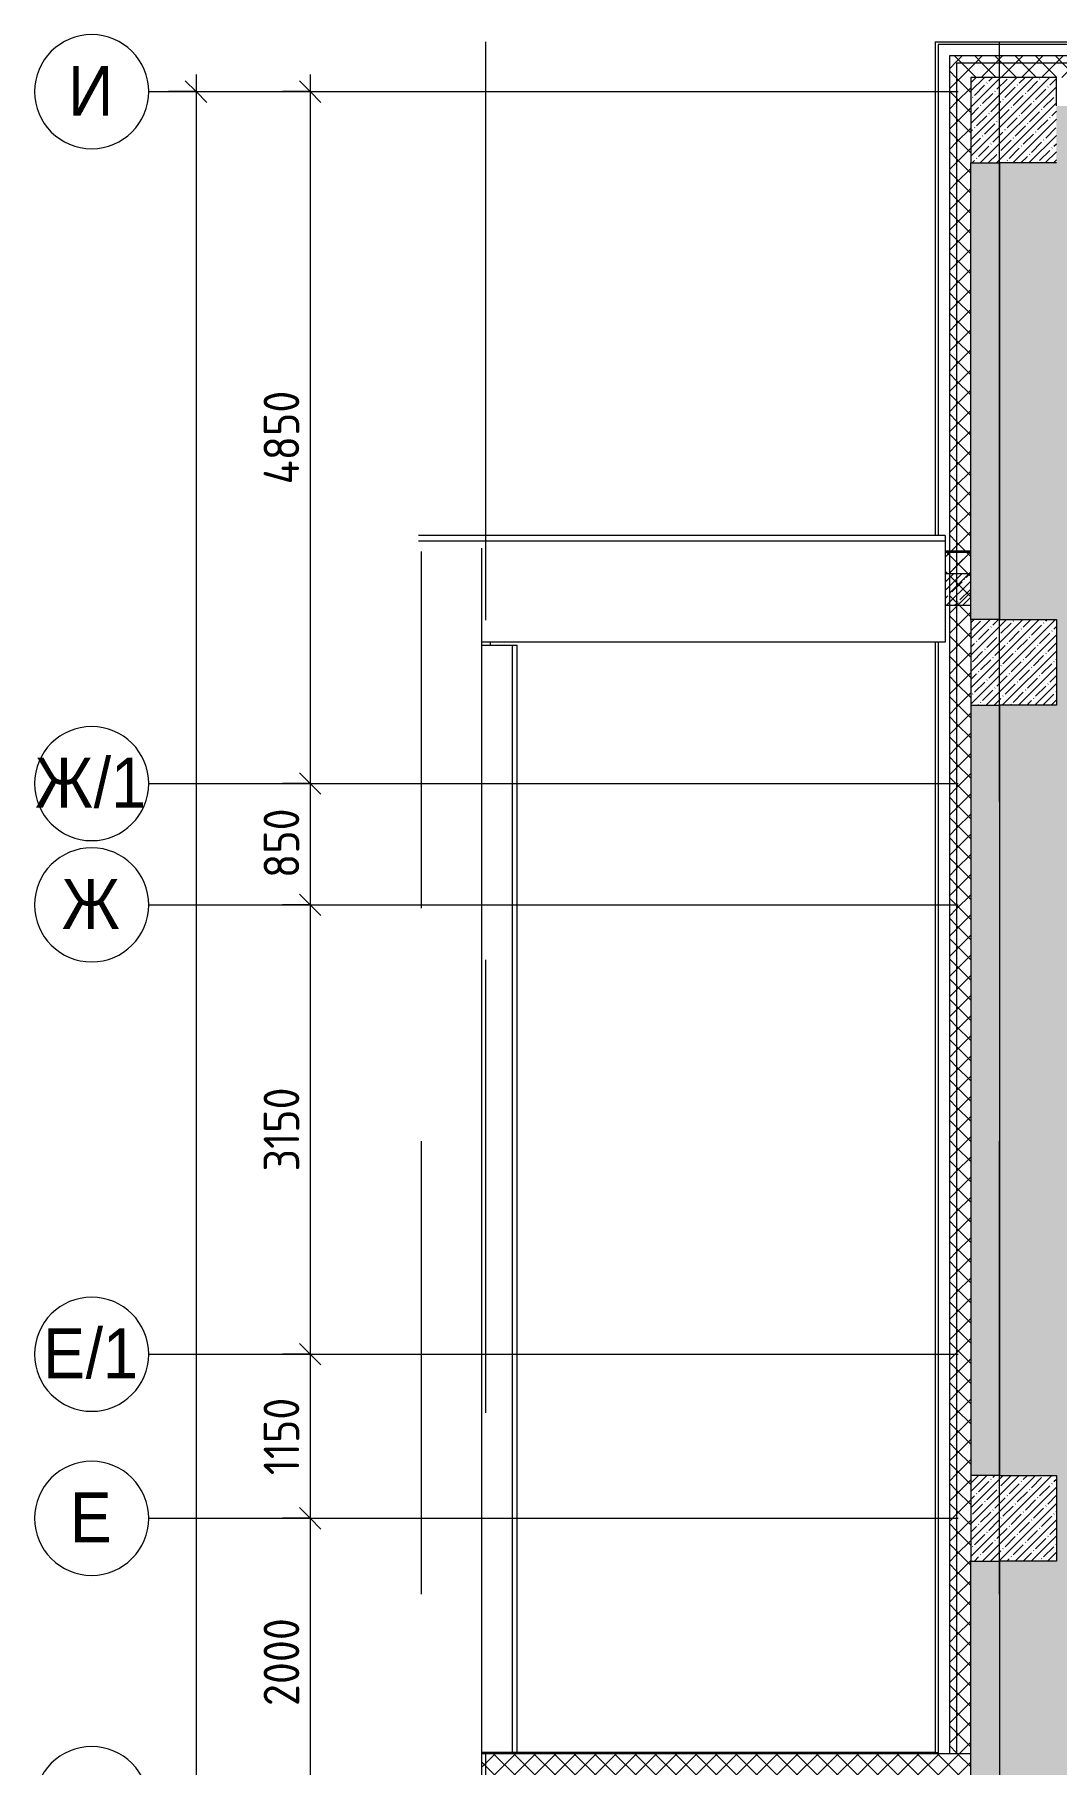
# Model space of a CAD drawing. Header units: millimetres. Extents: x -8624 to 200327, y -8553 to 29000.
# Drawn here: x 131946 to 139110, y 15275 to 27400 of the extents above; entities that cross this region are included whole.
import ezdxf

# ---------------------------------------------------------------- set-up
doc = ezdxf.new("R2010")
doc.units = ezdxf.units.MM
doc.linetypes.add('Осевая', pattern=[15875, 3175, -2381.25, 7937.5, -2381.25])
for name, color, linetype, lineweight in [('A-ANNO-DIMS', 7, 'Continuous', 9), ('A-ANNO-DIMS-100', 7, 'Continuous', 9), ('A-DETL-1', 7, 'Continuous', 9), ('A-DETL-GENF', 7, 'Continuous', 9), ('A-GENM-4', 7, 'Continuous', 9), ('A-WALL-3', 7, 'Continuous', 9), ('A-WALL-4', 7, 'Continuous', 13), ('I-WALL-5', 7, 'Continuous', 9), ('S-COLS-2', 7, 'Continuous', 9), ('Оси', 7, 'Continuous', 9), ('Оси-1', 7, 'Continuous', 20), ('Оси-2', 7, 'Осевая', 9)]:
    doc.layers.add(name, color=color, linetype=linetype, lineweight=lineweight)
doc.layers.add('A-DETL-GENF-5', color=7, linetype='Continuous', lineweight=9, true_color=0x8d9194)
doc.styles.add('Arial_1', font='arial.ttf', dxfattribs={"width": 0.9, "height": 350})
doc.styles.add('ISOCPEUR', font='isocpeur.ttf', dxfattribs={"width": 0.9, "height": 250})
doc.dimstyles.new('ISO-2_5_0_9К_БОЛЬШОЙ', dxfattribs={"dimscale": 304.8, "dimtxt": 248.995294, "dimasz": 0.492126, "dimexe": 0.393701, "dimexo": 0.984252, "dimgap": 0, "dimtad": 1, "dimdec": 0, "dimrnd": 10, "dimzin": 0, "dimdsep": 46, "dimtxsty": 'ISOCPEUR', "dimblk1": 'OBLIQUE', "dimblk2": 'OBLIQUE', "dimsah": 1, "dimcen": 0.09, "dimdle": 0.393701, "dimazin": 0, "dimtfac": 1, "dimtdec": 4, "dimtix": 1, "dimtmove": 0, "dimatfit": 3, "dimfxl": 1, "dimtvp": 1, "dimtolj": 1, "dimtzin": 0, "dimarcsym": 2})
doc.dimstyles.new('ISO-2_5_0_9К_БОЛЬШОЙ_1', dxfattribs={"dimscale": 304.8, "dimtxt": 248.995294, "dimasz": 0.492126, "dimexe": 0.393701, "dimexo": 0.984252, "dimgap": 0, "dimtad": 1, "dimdec": 0, "dimrnd": 10, "dimzin": 0, "dimdsep": 46, "dimtxsty": 'ISOCPEUR', "dimblk1": 'OBLIQUE', "dimblk2": 'OBLIQUE', "dimsah": 1, "dimcen": 0.09, "dimdle": 0.393701, "dimazin": 0, "dimtfac": 1, "dimtdec": 4, "dimtix": 1, "dimtmove": 2, "dimatfit": 3, "dimfxl": 1, "dimtvp": 1, "dimtolj": 1, "dimtzin": 0, "dimarcsym": 2})
pattern_1 = [(45, (96349.85, 0), (-70.71068, 70.71068), []), (135, (96349.85, 0), (-70.71068, -70.71068), [])]
pattern_2 = [(45, (96349.85, 0), (-57.02463, 57.02463), []), (45, (96406.87, 0), (-57.02463, 57.02463), [100.806, -20.161, 3.353, -16.808])]

# ---------------------------------------------------------------- blocks, each defined once
blk = doc.blocks.new('BSC_Колонна _Прямоугольная - 600х600-V187-План зашивки приборов отопления в осях 3 этажа 12-23')
at = {"layer": 'S-COLS-2'}
h = blk.add_hatch(dxfattribs=at)
h.set_pattern_fill('FP_141', color=256, style=0, pattern_type=2)
h.set_pattern_definition([(45, (-42460, -26800), (-57.02463, 57.02463), []), (45, (-42402.975, -26800), (-57.02463, 57.02463), [100.806, -20.161, 3.353, -16.808])])
h.paths.add_polyline_path([(-300, -300), (300, -300), (300, 300), (-300, 300)])
for p, q in [((300, 300), (-300, 300)), ((-300, 300), (-300, -300)), ((300, 100), (300, 300)), ((-300, -300), (-100, -300))]:
    blk.add_line(p, q, dxfattribs=at)
blk = doc.blocks.new('BSC_Колонна _Прямоугольная - 600х600-V190-План зашивки приборов отопления в осях 3 этажа 12-23')
at = {"layer": 'S-COLS-2'}
h = blk.add_hatch(dxfattribs=at)
h.set_pattern_fill('FP_145', color=256, style=0, pattern_type=2)
h.set_pattern_definition([(45, (-42460, -17000), (-57.02463, 57.02463), []), (45, (-42402.975, -17000), (-57.02463, 57.02463), [100.806, -20.161, 3.353, -16.808])])
h.paths.add_polyline_path([(-300, -300), (300, -300), (300, 300), (-300, 300), (-300, 7)])
for p, q in [((-100, 300), (-300, 300)), ((-300, 300), (-300, -300)), ((-300, -300), (-100, -300))]:
    blk.add_line(p, q, dxfattribs=at)
blk = doc.blocks.new('BSC_Колонна _Прямоугольная - 600х600-V191-План зашивки приборов отопления в осях 3 этажа 12-23')
at = {"layer": 'S-COLS-2'}
h = blk.add_hatch(dxfattribs=at)
h.set_pattern_fill('FP_146', color=256, style=0, pattern_type=2)
h.set_pattern_definition([(45, (-42460, -23000), (-57.02463, 57.02463), []), (45, (-42402.975, -23000), (-57.02463, 57.02463), [100.806, -20.161, 3.353, -16.808])])
h.paths.add_polyline_path([(-300, -300), (300, -300), (300, 300), (-300, 300), (-300, -161)])
for p, q in [((-100, 300), (-300, 300)), ((-300, 300), (-300, -300)), ((-300, -300), (-100, -300))]:
    blk.add_line(p, q, dxfattribs=at)
blk = doc.blocks.new('Gfhfgtnyfz rhsirf 1 - Gfhfgtnyfz rhsirf 3-21026214-План зашивки приборов отопления в осях 3 этажа 12-23')
at = {"layer": 'A-GENM-4'}
for p, q in [((38753, 23120), (38966, 23120)), ((38966, 23120), (38998, 23120)), ((38966, 15358), (38966, 23120)), ((38998, 23120), (38999, 23120)), ((38999, 15358), (38999, 23120))]:
    blk.add_line(p, q, dxfattribs=at)
blk = doc.blocks.new('парапет10 - парапет-22960140-План зашивки приборов отопления в осях 3 этажа 12-23')
at = {"layer": 'A-GENM-4'}
for p, q in [((41980, 23888), (38288, 23888)), ((41980, 23888), (41980, 23887)), ((41980, 23887), (41980, 23851)), ((38288, 23851), (41980, 23851)), ((41980, 23851), (41980, 23142)), ((41980, 23142), (38733, 23142))]:
    blk.add_line(p, q, dxfattribs=at)
blk = doc.blocks.new('DET_L_Линия разрыва - М100-30654842-План зашивки приборов отопления в осях 3 этажа 12-23')
at = {"layer": 'A-DETL-GENF'}
blk.add_line((11740, 0), (0, 0), dxfattribs=at)
blk = doc.blocks.new('Ось сетки - D8-29747960-План зашивки приборов отопления в осях 3 этажа 12-23')
at = {"layer": 'Оси-1'}
for start, end in [(360, 180), (180, 360)]:
    blk.add_arc((0, 0), 4, start, end, dxfattribs=at)
blk = doc.blocks.new('DIMBLOCK1-План зашивки приборов отопления в осях 3 этажа 12-23')
at = {"layer": 'A-ANNO-DIMS-100', "lineweight": 20}
for p, q in [((133878, 27000), (133803, 27075)), ((133878, 27000), (133953, 26925)), ((133878, 22150), (133803, 22225)), ((133878, 22150), (133953, 22075))]:
    blk.add_line(p, q, dxfattribs=at)
at = {"layer": 'A-ANNO-DIMS-100'}
for p, q in [((133878, 27120), (133878, 22150)), ((133684, 27000), (133998, 27000)), ((133878, 27000), (133684, 27000)), ((133684, 22150), (133998, 22150)), ((133878, 22150), (133684, 22150))]:
    blk.add_line(p, q, dxfattribs=at)
at = {"layer": 'A-ANNO-DIMS-100', "color": 0, "insert": (133552, 24247), "char_height": 250, "width": 787.21, "attachment_point": 1, "rotation": 90, "line_spacing_factor": 1.149209, "style": 'ISOCPEUR'}
blk.add_mtext('4850', dxfattribs=at)
blk = doc.blocks.new('_Oblique')
at = {"color": 0, "linetype": 'ByBlock', "lineweight": -2}
blk.add_line((-0.5, -0.5), (0.5, 0.5), dxfattribs=at)
blk = doc.blocks.new('DIMBLOCK2-План зашивки приборов отопления в осях 3 этажа 12-23')
at = {"layer": 'A-ANNO-DIMS-100', "lineweight": 20}
for p, q in [((133878, 22150), (133803, 22225)), ((133878, 22150), (133953, 22075)), ((133878, 21300), (133803, 21375)), ((133878, 21300), (133953, 21225))]:
    blk.add_line(p, q, dxfattribs=at)
at = {"layer": 'A-ANNO-DIMS-100'}
for p, q in [((133684, 22150), (133998, 22150)), ((133878, 22150), (133684, 22150)), ((133878, 22150), (133878, 21300)), ((133684, 21300), (133998, 21300)), ((133878, 21300), (133684, 21300))]:
    blk.add_line(p, q, dxfattribs=at)
at = {"layer": 'A-ANNO-DIMS-100', "color": 0, "insert": (133552, 21488), "char_height": 250, "width": 568.86, "attachment_point": 1, "rotation": 90, "line_spacing_factor": 1.149209, "style": 'ISOCPEUR'}
blk.add_mtext('850', dxfattribs=at)
blk = doc.blocks.new('DIMBLOCK3-План зашивки приборов отопления в осях 3 этажа 12-23')
at = {"layer": 'A-ANNO-DIMS-100', "lineweight": 20}
for p, q in [((133878, 21300), (133803, 21375)), ((133878, 21300), (133953, 21225)), ((133878, 18150), (133803, 18225)), ((133878, 18150), (133953, 18075))]:
    blk.add_line(p, q, dxfattribs=at)
at = {"layer": 'A-ANNO-DIMS-100'}
for p, q in [((133684, 21300), (133998, 21300)), ((133878, 21300), (133684, 21300)), ((133878, 21300), (133878, 18150)), ((133684, 18150), (133998, 18150)), ((133878, 18150), (133684, 18150))]:
    blk.add_line(p, q, dxfattribs=at)
at = {"layer": 'A-ANNO-DIMS-100', "color": 0, "insert": (133552, 19431), "char_height": 250, "width": 706.76, "attachment_point": 1, "rotation": 90, "line_spacing_factor": 1.149209, "style": 'ISOCPEUR'}
blk.add_mtext('3150', dxfattribs=at)
blk = doc.blocks.new('DIMBLOCK4-План зашивки приборов отопления в осях 3 этажа 12-23')
at = {"layer": 'A-ANNO-DIMS-100', "lineweight": 20}
for p, q in [((133878, 18150), (133803, 18225)), ((133878, 18150), (133953, 18075)), ((133878, 17000), (133803, 17075)), ((133878, 17000), (133953, 16925))]:
    blk.add_line(p, q, dxfattribs=at)
at = {"layer": 'A-ANNO-DIMS-100'}
for p, q in [((133684, 18150), (133998, 18150)), ((133878, 18150), (133684, 18150)), ((133878, 18150), (133878, 17000)), ((133684, 17000), (133998, 17000)), ((133878, 17000), (133684, 17000))]:
    blk.add_line(p, q, dxfattribs=at)
at = {"layer": 'A-ANNO-DIMS-100', "color": 0, "insert": (133552, 17302), "char_height": 250, "width": 655.05, "attachment_point": 1, "rotation": 90, "line_spacing_factor": 1.149209, "style": 'ISOCPEUR'}
blk.add_mtext('1150', dxfattribs=at)
blk = doc.blocks.new('DIMBLOCK5-План зашивки приборов отопления в осях 3 этажа 12-23')
at = {"layer": 'A-ANNO-DIMS-100'}
for p, q in [((133684, 17000), (133998, 17000)), ((133878, 17000), (133684, 17000)), ((133878, 17000), (133878, 15000)), ((133684, 15000), (133998, 15000)), ((133878, 15000), (133684, 15000))]:
    blk.add_line(p, q, dxfattribs=at)
at = {"layer": 'A-ANNO-DIMS-100', "lineweight": 20}
for p, q in [((133878, 17000), (133803, 17075)), ((133878, 17000), (133953, 16925)), ((133878, 15000), (133803, 15075)), ((133878, 15000), (133953, 14925))]:
    blk.add_line(p, q, dxfattribs=at)
at = {"layer": 'A-ANNO-DIMS-100', "color": 0, "insert": (133552, 15684), "char_height": 250, "width": 758.48, "attachment_point": 1, "rotation": 90, "line_spacing_factor": 1.149209, "style": 'ISOCPEUR'}
blk.add_mtext('2000', dxfattribs=at)
blk = doc.blocks.new('DIMBLOCK13-План зашивки приборов отопления в осях 3 этажа 12-23')
at = {"layer": 'A-ANNO-DIMS-100', "lineweight": 20}
for p, q in [((133078, 27000), (133003, 27075)), ((133078, 27000), (133153, 26925)), ((133078, 0), (133003, 75)), ((133078, 0), (133153, -75))]:
    blk.add_line(p, q, dxfattribs=at)
at = {"layer": 'A-ANNO-DIMS-100'}
for p, q in [((133078, 27120), (133078, -120)), ((132884, 27000), (133198, 27000)), ((133078, 27000), (132884, 27000)), ((132884, 0), (133198, 0)), ((133078, 0), (132884, 0))]:
    blk.add_line(p, q, dxfattribs=at)
at = {"layer": 'A-ANNO-DIMS-100', "color": 0, "insert": (132752, 13795), "char_height": 250, "width": 948.1, "attachment_point": 1, "rotation": 90, "line_spacing_factor": 1.149209, "style": 'ISOCPEUR'}
blk.add_mtext('27000', dxfattribs=at)

msp = doc.modelspace()

# ---------------------------------------------------------------- hatches: boundary and pattern name
at = {"layer": 'A-DETL-GENF-5'}
msp.add_hatch(color=256, dxfattribs=at).paths.add_polyline_path([(138709.8, 11668.6), (140754.8, 24580), (161999.4, 26900), (157109.8, 26900), (157109.8, 26500), (156509.8, 26500), (156509.8, 26900), (151109.8, 26900), (151109.8, 26500), (150509.8, 26500), (150509.8, 26900), (145110.1, 26900), (145110.1, 26500), (144509.8, 26500), (144509.8, 26900), (139109.8, 26900), (139109.8, 26500), (138709.8, 26500), (138709.8, 23300), (139109.8, 23300), (139109.8, 22700), (138709.8, 22700), (138709.8, 17300), (139109.8, 17300), (139109.8, 16700), (138709.8, 16700), (138709.8, 11823.6)])
at = {"layer": 'A-WALL-3'}
h = msp.add_hatch(dxfattribs=at)
h.set_pattern_fill('FP_138', color=256, style=0, pattern_type=2)
h.set_pattern_definition(pattern_1)
h.paths.add_polyline_path([(138359.8, 15350), (138409.8, 15350), (138409.8, 27250), (138359.8, 27250), (138359.8, 15358)])
h = msp.add_hatch(dxfattribs=at)
h.set_pattern_fill('FP_138', color=256, style=0, pattern_type=2)
h.set_pattern_definition(pattern_1)
h.paths.add_polyline_path([(180850.5, 27200), (180850.5, 27250), (176699.8, 27250), (176699.8, 27200), (180804.2, 27200)])
h.paths.add_polyline_path([(173599.8, 27200), (173599.8, 27250), (172699.8, 27250), (172699.8, 27200), (173170.4, 27200)])
h.paths.add_polyline_path([(170262.3, 27200), (170599.8, 27200), (170599.8, 27250), (169259.8, 27250), (169259.8, 27200), (169535.2, 27200)])
h.paths.add_polyline_path([(167159.8, 27200), (167159.8, 27250), (165959.8, 27250), (165959.8, 27200), (166990.6, 27200)])
h.paths.add_polyline_path([(163459.8, 27200), (163459.8, 27250), (159209.8, 27250), (159209.8, 27200), (163355.5, 27200)])
h.paths.add_polyline_path([(158309.8, 27200), (158309.8, 27250), (156209.8, 27250), (156209.8, 27200), (157902.8, 27200)])
h.paths.add_polyline_path([(155309.8, 27200), (155309.8, 27250), (154209.8, 27250), (154209.8, 27200), (154994.7, 27200)])
h.paths.add_polyline_path([(151109.8, 27200), (151109.8, 27250), (149609.8, 27250), (149609.8, 27200), (150632.5, 27200)])
h.paths.add_polyline_path([(147109.8, 27200), (147109.8, 27250), (146010.1, 27250), (146010.1, 27200), (146270.4, 27200)])
h.paths.add_polyline_path([(145110.1, 27200), (145110.1, 27250), (144009.8, 27250), (144009.8, 27200), (144816.3, 27200)])
h.paths.add_polyline_path([(140909.8, 27200), (140909.8, 27250), (138409.8, 27250), (138409.8, 27200), (140454.1, 27200)])
h = msp.add_hatch(dxfattribs=at)
h.set_pattern_fill('FP_138', color=256, style=0, pattern_type=2)
h.set_pattern_definition(pattern_1)
h.paths.add_polyline_path([(138509.8, 15350), (138509.8, 27200), (138409.8, 27200), (138409.8, 15350)])
h = msp.add_hatch(dxfattribs=at)
h.set_pattern_fill('FP_138', color=256, style=0, pattern_type=2)
h.set_pattern_definition(pattern_1)
h.paths.add_polyline_path([(180850.5, 27100), (180850.5, 27200), (176699.8, 27200), (176699.8, 27100), (180804.2, 27100)])
h.paths.add_polyline_path([(172806.9, 27100), (173599.8, 27100), (173599.8, 27200), (172699.8, 27200), (172699.8, 27100)])
h.paths.add_polyline_path([(170599.8, 27100), (170599.8, 27200), (169259.8, 27200), (169259.8, 27100), (170262.3, 27100)])
h.paths.add_polyline_path([(167159.8, 27100), (167159.8, 27200), (165959.8, 27200), (165959.8, 27100), (166990.6, 27100)])
h.paths.add_polyline_path([(163459.8, 27100), (163459.8, 27200), (159209.8, 27200), (159209.8, 27100), (163355.5, 27100)])
h.paths.add_polyline_path([(158309.8, 27100), (158309.8, 27200), (156209.8, 27200), (156209.8, 27100), (157902.8, 27100)])
h.paths.add_polyline_path([(155309.8, 27100), (155309.8, 27200), (154209.8, 27200), (154209.8, 27100), (154994.7, 27100)])
h.paths.add_polyline_path([(151109.8, 27100), (151109.8, 27200), (149609.8, 27200), (149609.8, 27100), (150632.5, 27100)])
h.paths.add_polyline_path([(147109.8, 27100), (147109.8, 27200), (146010.1, 27200), (146010.1, 27100), (146270.4, 27100)])
h.paths.add_polyline_path([(145110.1, 27100), (145110.1, 27200), (144009.8, 27200), (144009.8, 27100), (144816.3, 27100)])
h.paths.add_polyline_path([(140909.8, 27100), (140909.8, 27200), (138509.8, 27200), (138509.8, 27100), (140454.1, 27100)])
h = msp.add_hatch(dxfattribs=at)
h.set_pattern_fill('FP_138', color=256, style=0, pattern_type=2)
h.set_pattern_definition(pattern_1)
h.paths.add_polyline_path([(138329.8, 23620), (138509.8, 23620), (138509.8, 23770), (138329.8, 23770)])
h = msp.add_hatch(dxfattribs=at)
h.set_pattern_fill('FP_138', color=256, style=0, pattern_type=2)
h.set_pattern_definition(pattern_1)
h.paths.add_polyline_path([(138509.8, 15200), (138509.8, 15350), (135082.5, 15350), (135082.5, 15200), (137546, 15200)])
at = {"layer": 'I-WALL-5'}
h = msp.add_hatch(dxfattribs=at)
h.set_pattern_fill('FP_135', color=256, style=0, pattern_type=2)
h.set_pattern_definition(pattern_2)
h.paths.add_polyline_path([(138709.8, 15200), (138709.8, 16700), (138509.8, 16700), (138509.8, 15200)])
h.paths.add_polyline_path([(138709.8, 17300), (138709.8, 22700), (138509.8, 22700), (138509.8, 17300), (138673.5, 17300)])
h.paths.add_polyline_path([(138509.8, 23300), (138709.8, 23300), (138709.8, 26500), (138509.8, 26500), (138509.8, 23400)])
h = msp.add_hatch(dxfattribs=at)
h.set_pattern_fill('FP_135', color=256, style=0, pattern_type=2)
h.set_pattern_definition(pattern_2)
h.paths.add_polyline_path([(138329.8, 23400), (138509.8, 23400), (138509.8, 23620), (138329.8, 23620), (138329.8, 23487.1)])

# ---------------------------------------------------------------- linework, layer by layer
at = {"layer": 'A-DETL-1'}
for p, q in [((139109.8, 26500), (138709.8, 26500)), ((138709.8, 26500), (138709.8, 23300)), ((138709.8, 23300), (139109.8, 23300)), ((139109.8, 23300), (139109.8, 22700)), ((139109.8, 22700), (138709.8, 22700)), ((138709.8, 22700), (138709.8, 17300)), ((138709.8, 17300), (139109.8, 17300)), ((139109.8, 17300), (139109.8, 16700)), ((139109.8, 16700), (138709.8, 16700)), ((138709.8, 16700), (138709.8, 11668.6))]:
    msp.add_line(p, q, dxfattribs=at)
at = {"layer": 'A-WALL-3'}
for p, q in [((138259.8, 27350), (146010.1, 27350)), ((138259.8, 27350), (138259.8, 23888.4)), ((138509.8, 23300), (138509.8, 26500)), ((138509.8, 23778), (138329.8, 23778)), ((138509.8, 23620), (138509.8, 23778)), ((138509.8, 23620), (138509.8, 23620)), ((138259.8, 23141.9), (138259.8, 15358)), ((138509.8, 15200), (138509.8, 16700)), ((138259.8, 15358), (135082.5, 15358))]:
    msp.add_line(p, q, dxfattribs=at)
at = {"layer": 'A-WALL-4'}
for p, q in [((138279.8, 27330), (138279.8, 23888.4)), ((140909.8, 27330), (138279.8, 27330)), ((138359.8, 27250), (138359.8, 15350)), ((140909.8, 27250), (138359.8, 27250)), ((138409.8, 27200), (138409.8, 15350)), ((140909.8, 27200), (138409.8, 27200)), ((138509.8, 23773), (138329.8, 23773)), ((138509.8, 23770), (138329.8, 23770)), ((138279.8, 23141.9), (138279.8, 15350)), ((138279.8, 15353), (135082.5, 15353)), ((138509.8, 15350), (135082.5, 15350)), ((138259.8, 15358), (138279.8, 15358))]:
    msp.add_line(p, q, dxfattribs=at)
at = {"layer": 'I-WALL-5'}
for p, q in [((138509.8, 23620), (138329.8, 23620)), ((138329.8, 23400), (138509.8, 23400)), ((135139.8, 23141.9), (135139.8, 23120.1)), ((138509.8, 22700), (138509.8, 17300))]:
    msp.add_line(p, q, dxfattribs=at)
at = {"layer": 'Оси'}
for p, q in [((135109.8, 24850), (135109.8, 27350)), ((138709.8, 24850), (138709.8, 27350)), ((132746.3, 27000), (135246.3, 27000)), ((134659.8, 21277.7), (134659.8, 23777.7)), ((132746.3, 22150), (135246.3, 22150)), ((132746.3, 21300), (135246.3, 21300)), ((132746.3, 18150), (135246.3, 18150)), ((132746.3, 17000), (135246.3, 17000))]:
    msp.add_line(p, q, dxfattribs=at)
at = {"layer": 'Оси-2'}
for p, q in [((135246.3, 27000), (178599.8, 27000)), ((135109.8, 1863.7), (135109.8, 24850)), ((138709.8, 593.7), (138709.8, 24850)), ((135246.3, 22150), (178409.8, 22150)), ((134659.8, 593.7), (134659.8, 21277.7)), ((135246.3, 21300), (178599.8, 21300)), ((135246.3, 18150), (178599.8, 18150)), ((135246.3, 17000), (178599.8, 17000))]:
    msp.add_line(p, q, dxfattribs=at)

# ---------------------------------------------------------------- block references
at = {"layer": 'A-DETL-GENF', "rotation": 270.0000000000003}
msp.add_blockref('DET_L_Линия разрыва - М100-30654842-План зашивки приборов отопления в осях 3 этажа 12-23', (135082.5, 23799.7), dxfattribs=at)
at = {"layer": 'A-GENM-4'}
for name, p in [('парапет10 - парапет-22960140-План зашивки приборов отопления в осях 3 этажа 12-23', (96349.8, 0)), ('Gfhfgtnyfz rhsirf 1 - Gfhfgtnyfz rhsirf 3-21026214-План зашивки приборов отопления в осях 3 этажа 12-23', (96329.8, 0))]:
    msp.add_blockref(name, p, dxfattribs=at)
at = {"layer": 'S-COLS-2'}
for name, p in [('BSC_Колонна _Прямоугольная - 600х600-V187-План зашивки приборов отопления в осях 3 этажа 12-23', (138809.8, 26800)), ('BSC_Колонна _Прямоугольная - 600х600-V191-План зашивки приборов отопления в осях 3 этажа 12-23', (138809.8, 23000)), ('BSC_Колонна _Прямоугольная - 600х600-V190-План зашивки приборов отопления в осях 3 этажа 12-23', (138809.8, 17000))]:
    msp.add_blockref(name, p, dxfattribs=at)
at = {"layer": 'Оси-1', "xscale": 99.99999999999993, "yscale": 99.99999999999993, "zscale": 99.99999999999993, "rotation": 269.9999999999994}
for p in [(132346.3, 27000), (132346.3, 22150), (132346.3, 21300), (132346.3, 18150), (132346.3, 17000), (132346.3, 15000)]:
    msp.add_blockref('Ось сетки - D8-29747960-План зашивки приборов отопления в осях 3 этажа 12-23', p, dxfattribs=at)

# ---------------------------------------------------------------- texts
at = {"layer": 'Оси', "char_height": 350, "attachment_point": 1, "style": 'Arial_1'}
for s, insert, width in [('\\fArial|b0|i0|c204|p34|;\\W.9;И', (132181.9, 27181), 389.62), ('\\fArial|b0|i0|c204|p34|;\\W.9;Ж', (131949.7, 22331), 497.848), ('/1', (132360.4, 22331), 454.557), ('\\fArial|b0|i0|c204|p34|;\\W.9;Ж', (132137.3, 21481), 497.848), ('\\fArial|b0|i0|c204|p34|;\\W.9;Е', (132006.4, 18331), 360.759), ('/1', (132304, 18331), 454.557), ('\\fArial|b0|i0|c204|p34|;\\W.9;Е', (132193.6, 17181), 360.759)]:
    msp.add_mtext(s, dxfattribs=dict(at, insert=insert, width=width))

# ---------------------------------------------------------------- dimensions: what is measured, and where the dimension line sits
at = {"layer": 'A-ANNO-DIMS'}
dim = msp.add_linear_dim(base=(133078.1, 0), p1=(133184.2, 27000), p2=(133184.2, 0), angle=90, dimstyle='ISO-2_5_0_9К_БОЛЬШОЙ_1', override={"dimpost": '<>', "dimfxl": 26999.999823}, dxfattribs=at)
dim.commit()
dim.dimension.update_dxf_attribs({"geometry": 'DIMBLOCK13-План зашивки приборов отопления в осях 3 этажа 12-23', "text_midpoint": (132918.2, 14269.3), "dimtype": 160, "text_rotation": 90})
for base, p1, p2, override, picture, middle in [((133878.1, 22150), (133984.2, 27000), (133984.2, 22150), {"dimpost": '<>', "dimfxl": 4849.999753}, 'DIMBLOCK1-План зашивки приборов отопления в осях 3 этажа 12-23', (133753.1, 24575)), ((133878.1, 21300), (133984.2, 22150), (133984.2, 21300), {"dimpost": '<>', "dimfxl": 850}, 'DIMBLOCK2-План зашивки приборов отопления в осях 3 этажа 12-23', (133753.1, 21725)), ((133878.1, 18150), (133984.2, 21300), (133984.2, 18150), {"dimpost": '<>', "dimfxl": 3150}, 'DIMBLOCK3-План зашивки приборов отопления в осях 3 этажа 12-23', (133753.1, 19725)), ((133878.1, 17000), (133984.2, 18150), (133984.2, 17000), {"dimpost": '<>', "dimfxl": 1150}, 'DIMBLOCK4-План зашивки приборов отопления в осях 3 этажа 12-23', (133753.1, 17575)), ((133878.1, 15000), (133984.2, 17000), (133984.2, 15000), {"dimpost": '<>', "dimfxl": 2000.000075}, 'DIMBLOCK5-План зашивки приборов отопления в осях 3 этажа 12-23', (133753.1, 16000))]:
    dim = msp.add_linear_dim(base=base, p1=p1, p2=p2, angle=90, dimstyle='ISO-2_5_0_9К_БОЛЬШОЙ', override=override, dxfattribs=at)
    dim.commit()
    dim.dimension.update_dxf_attribs({"geometry": picture, "text_midpoint": middle})

doc.saveas('drawing.dxf')
